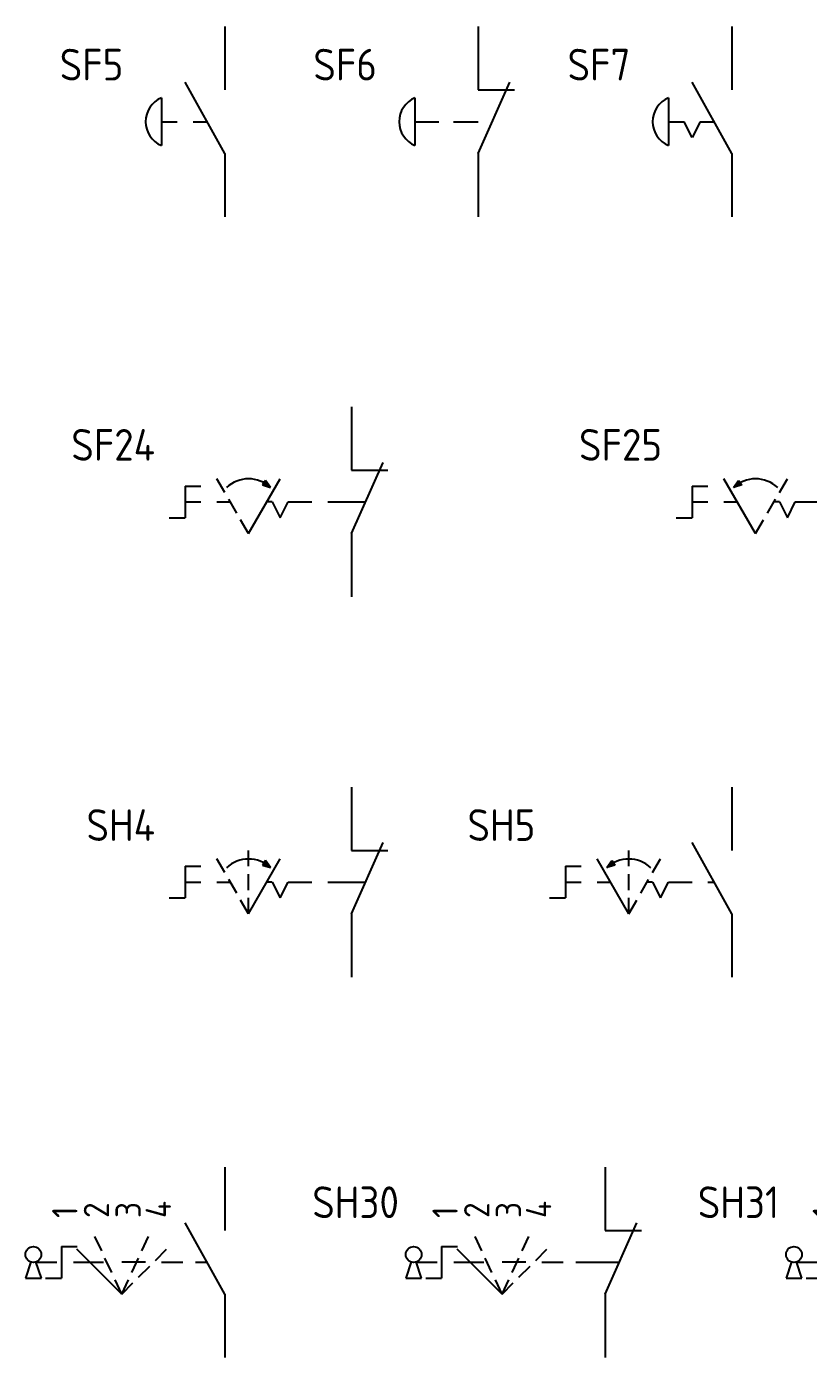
# Model space of a CAD drawing. Header units: millimetres. Extents: x 1746 to 2533, y 1027 to 2108.
# Drawn here: x 1834.4 to 1896, y 2002.5 to 2107.5 of the extents above; entities that cross this region are included whole.
import ezdxf
from ezdxf.enums import TextEntityAlignment as Align

# ---------------------------------------------------------------- set-up
doc = ezdxf.new("R2010")
doc.units = ezdxf.units.MM
for name, color, linetype in [('POS', 7, 'Continuous'), ('SYMS', 7, 'Continuous'), ('TAGS', 7, 'Continuous')]:
    doc.layers.add(name, color=color, linetype=linetype)
doc.styles.add('WD_IEC', font='isocp2.shx', dxfattribs={"width": 0.9, "height": 4})

# ---------------------------------------------------------------- blocks, each defined once
blk = doc.blocks.new('VPB11M')
for p, q in [((0, 7.5), (0, 2.5)), ((0, -2.5), (-3.125, 3.125)), ((-5, 1.875), (-5, -1.875)), ((-5, 0), (-3.75, 0)), ((-2.5, 0), (-1.38889, 0)), ((0, -2.5), (0, -7.5))]:
    blk.add_line(p, q)
blk.add_arc((-4.21875, 0), 2.03125, 112.6198649, 247.3801351)
at = {"style": 'WD_IEC'}
for tag, p in [('INST', (-8, 10.25)), ('LOC', (-8, 6.75)), ('TAG1', (-8, 3.25)), ('DESC1', (-8, -10.35)), ('DESC2', (-8, -13.85)), ('DESC3', (-8, -17.35))]:
    blk.add_attdef(tag, text='', height=2.5, dxfattribs=at).set_placement(p, align=Align.RIGHT)
at = {"style": 'WD_IEC', "flags": 1}
for tag, p, height in [('X2TERM01', (0, 7.5), 0.32), ('CONTACT', (0.5, 4.5), 1), ('COMMON', (1.75, 3.25), 1), ('X1LINK', (0, 0), 0.32), ('ASSYCODE', (1, -4), 1), ('FAMILY', (1, -5.5), 1), ('CATDESC', (1, -7), 1), ('X8TERM02', (0, -7.5), 0.32)]:
    blk.add_attdef(tag, p, '', height=height, dxfattribs=at)
at = {"style": 'WD_IEC'}
blk.add_attdef('TERM01', text='', height=2, rotation=90, dxfattribs=at).set_placement((-1, 7.5), align=Align.RIGHT)
at = {"style": 'WD_IEC', "flags": 9}
for tag, p in [('MFG', (-8.5, -0.25)), ('CAT', (-8.5, -2.75))]:
    blk.add_attdef(tag, text='', height=1.5, dxfattribs=at).set_placement(p, align=Align.RIGHT)
at = {"style": 'WD_IEC'}
blk.add_attdef('TERM02', (-1, -7.5), '', height=2, rotation=90, dxfattribs=at)
at = {"lineweight": 15, "style": 'WD_IEC'}
blk.add_attdef('XREF', text='', height=2.5, dxfattribs=at).set_placement((-8, -6.35), align=Align.RIGHT)
blk = doc.blocks.new('VPB12M')
for p, q in [((0, 7.5), (0, 2.5)), ((0, -2.5), (2.5, 3.125)), ((0, 2.5), (2.8678, 2.5)), ((-5, 1.875), (-5, -1.875)), ((-5, 0), (-3.125, 0)), ((-1.94444, 0), (0, 0)), ((0, -2.5), (0, -7.5))]:
    blk.add_line(p, q)
blk.add_arc((-4.21875, 0), 2.03125, 112.6198649, 247.3801351)
at = {"style": 'WD_IEC'}
for tag, p in [('INST', (-8, 10.25)), ('LOC', (-8, 6.75)), ('TAG1', (-8, 3.25)), ('DESC1', (-8, -10.35)), ('DESC2', (-8, -13.85)), ('DESC3', (-8, -17.35))]:
    blk.add_attdef(tag, text='', height=2.5, dxfattribs=at).set_placement(p, align=Align.RIGHT)
at = {"style": 'WD_IEC', "flags": 1}
for tag, p, height in [('X2TERM01', (0, 7.5), 0.32), ('CONTACT', (0.5, 4.5), 1), ('COMMON', (1.75, 3.25), 1), ('X1LINK', (1.5, 0), 0.32), ('ASSYCODE', (1, -4), 1), ('FAMILY', (1, -5.5), 1), ('CATDESC', (1, -7), 1), ('X8TERM02', (0, -7.5), 0.32)]:
    blk.add_attdef(tag, p, '', height=height, dxfattribs=at)
at = {"style": 'WD_IEC'}
blk.add_attdef('TERM01', text='', height=2, rotation=90, dxfattribs=at).set_placement((-1, 7.5), align=Align.RIGHT)
at = {"style": 'WD_IEC', "flags": 9}
for tag, p in [('MFG', (-8.5, -0.25)), ('CAT', (-8.5, -2.75))]:
    blk.add_attdef(tag, text='', height=1.5, dxfattribs=at).set_placement(p, align=Align.RIGHT)
at = {"style": 'WD_IEC'}
blk.add_attdef('TERM02', (-1, -7.5), '', height=2, rotation=90, dxfattribs=at)
at = {"lineweight": 15, "style": 'WD_IEC'}
blk.add_attdef('XREF', text='', height=2.5, dxfattribs=at).set_placement((-8, -6.35), align=Align.RIGHT)
blk = doc.blocks.new('VPB11ML')
for p, q in [((0, 7.5), (0, 2.5)), ((0, -2.5), (-3.125, 3.125)), ((-5, 1.875), (-5, -1.875)), ((-5, 0), (-3.75, 0)), ((-3.125, -1.25), (-3.75, 0)), ((-2.5, 0), (-3.125, -1.25)), ((-2.5, 0), (-1.38889, 0)), ((0, -2.5), (0, -7.5))]:
    blk.add_line(p, q)
blk.add_arc((-4.21875, 0), 2.03125, 112.6198649, 247.3801351)
at = {"style": 'WD_IEC'}
for tag, p in [('INST', (-8, 10.25)), ('LOC', (-8, 6.75)), ('TAG1', (-8, 3.25)), ('DESC1', (-8, -10.35)), ('DESC2', (-8, -13.85)), ('DESC3', (-8, -17.35))]:
    blk.add_attdef(tag, text='', height=2.5, dxfattribs=at).set_placement(p, align=Align.RIGHT)
at = {"style": 'WD_IEC', "flags": 1}
for tag, p, height in [('X2TERM01', (0, 7.5), 0.32), ('CONTACT', (0.5, 4.5), 1), ('COMMON', (1.75, 3.25), 1), ('X1LINK', (0, 0), 0.32), ('ASSYCODE', (1, -4), 1), ('FAMILY', (1, -5.5), 1), ('CATDESC', (1, -7), 1), ('X8TERM02', (0, -7.5), 0.32)]:
    blk.add_attdef(tag, p, '', height=height, dxfattribs=at)
at = {"style": 'WD_IEC'}
blk.add_attdef('TERM01', text='', height=2, rotation=90, dxfattribs=at).set_placement((-1, 7.5), align=Align.RIGHT)
at = {"style": 'WD_IEC', "flags": 9}
for tag, p in [('MFG', (-8.5, -0.25)), ('CAT', (-8.5, -2.75))]:
    blk.add_attdef(tag, text='', height=1.5, dxfattribs=at).set_placement(p, align=Align.RIGHT)
at = {"style": 'WD_IEC'}
blk.add_attdef('TERM02', (-1, -7.5), '', height=2, rotation=90, dxfattribs=at)
at = {"lineweight": 15, "style": 'WD_IEC'}
blk.add_attdef('XREF', text='', height=2.5, dxfattribs=at).set_placement((-8, -6.35), align=Align.RIGHT)
blk = doc.blocks.new('VSS122L')
for p, q in [((0, 7.5), (0, 2.5)), ((0, -2.5), (2.5, 3.12)), ((0, 2.5), (2.87, 2.5)), ((-13.12, 1.25), (-11.88, 1.25)), ((-13.12, 1.25), (-13.12, -1.25)), ((-10, 0.75), (-10.62, 1.83)), ((-8.12, -2.5), (-5.62, 1.83)), ((-6.78, 1.7), (-7.03, 1.35)), ((-7.03, 1.35), (-6.38, 1.14)), ((-6.38, 1.14), (-6.78, 1.7)), ((-13.12, 0), (-11.88, 0)), ((-10.62, 0), (-9.57, 0)), ((-9.06, -0.88), (-9.69, 0.21)), ((-6.25, 0), (-6.68, 0)), ((-6.25, 0), (-5.62, -1.25)), ((-5.62, -1.25), (-5, 0)), ((-5, 0), (-3.12, 0)), ((-1.88, 0), (1.11, 0)), ((-14.38, -1.25), (-13.12, -1.25)), ((-8.12, -2.5), (-8.75, -1.42)), ((0, -2.5), (0, -7.5))]:
    blk.add_line(p, q)
blk.add_arc((-8.12, -0.75), 2.57, 47.1045, 132.8955)
blk.add_solid([(-6.38, 1.14), (-6.78, 1.7), (-7.03, 1.35)])
at = {"style": 'WD_IEC'}
for tag, p in [('INST', (-15.5, 9.25)), ('LOC', (-15.5, 6.25)), ('TAG1', (-15.5, 3.25)), ('DESC1', (-15.5, -9.35)), ('DESC2', (-15.5, -12.35)), ('DESC3', (-15.5, -15.35))]:
    blk.add_attdef(tag, text='', height=2.5, dxfattribs=at).set_placement(p, align=Align.RIGHT)
at = {"style": 'WD_IEC', "flags": 8}
for tag, p in [('POS1', (-10.62, 3.5)), ('POS2', (-5.62, 3.5))]:
    blk.add_attdef(tag, text='', height=2, rotation=90, dxfattribs=at).set_placement(p, align=Align.MIDDLE_LEFT)
at = {"style": 'WD_IEC', "flags": 1}
for tag, p, height in [('X2TERM01', (0, 7.5), 0.32), ('CONTACT', (0.5, 4.5), 1), ('COMMON', (1.75, 3.25), 1), ('X1LINK', (1.5, 0), 0.32), ('X8TERM02', (0, -7.5), 0.32), ('ASSYCODE', (1, -9), 1), ('FAMILY', (1, -10.5), 1), ('CATDESC', (1, -12), 1)]:
    blk.add_attdef(tag, p, '', height=height, dxfattribs=at)
at = {"style": 'WD_IEC'}
blk.add_attdef('TERM01', text='', height=2, rotation=90, dxfattribs=at).set_placement((-1, 7.5), align=Align.RIGHT)
at = {"style": 'WD_IEC', "flags": 9}
for tag, p in [('MFG', (-16, -0.25)), ('CAT', (-16, -2.75))]:
    blk.add_attdef(tag, text='', height=1.5, dxfattribs=at).set_placement(p, align=Align.RIGHT)
at = {"style": 'WD_IEC'}
blk.add_attdef('TERM02', (-1, -7.5), '', height=2, rotation=90, dxfattribs=at)
at = {"lineweight": 15, "style": 'WD_IEC'}
blk.add_attdef('XREF', text='', height=2.5, dxfattribs=at).set_placement((-15.5, -6.35), align=Align.RIGHT)
blk.add_attdef('STATE', (1.25, -6.35), '', height=2.5, dxfattribs=at)
blk = doc.blocks.new('VSS112R')
for p, q in [((0, 7.5), (0, 2.5)), ((0, -2.5), (-3.12, 3.12)), ((-13.12, 1.25), (-11.88, 1.25)), ((-13.12, 1.25), (-13.12, -1.25)), ((-8.13, -2.5), (-10.62, 1.83)), ((-9.87, 1.14), (-9.47, 1.7)), ((-9.22, 1.35), (-9.87, 1.14)), ((-9.47, 1.7), (-9.22, 1.35)), ((-6.25, 0.75), (-5.62, 1.83)), ((-13.12, 0), (-11.88, 0)), ((-10.62, 0), (-9.57, 0)), ((-7.19, -0.88), (-6.56, 0.21)), ((-6.25, 0), (-6.68, 0)), ((-6.25, 0), (-5.62, -1.25)), ((-5.62, -1.25), (-5, 0)), ((-5, 0), (-3.12, 0)), ((-1.88, 0), (-1.39, 0)), ((-14.38, -1.25), (-13.12, -1.25)), ((-8.13, -2.5), (-7.5, -1.42)), ((0, -2.5), (0, -7.5))]:
    blk.add_line(p, q)
blk.add_arc((-8.13, -0.75), 2.57, 47.1045, 132.8955)
blk.add_solid([(-9.87, 1.14), (-9.47, 1.7), (-9.22, 1.35)])
at = {"style": 'WD_IEC'}
for tag, p in [('INST', (-15.5, 9.25)), ('LOC', (-15.5, 6.25)), ('TAG1', (-15.5, 3.25)), ('DESC1', (-15.5, -9.35)), ('DESC2', (-15.5, -12.35)), ('DESC3', (-15.5, -15.35))]:
    blk.add_attdef(tag, text='', height=2.5, dxfattribs=at).set_placement(p, align=Align.RIGHT)
at = {"style": 'WD_IEC', "flags": 8}
for tag, p in [('POS1', (-10.62, 3.5)), ('POS2', (-5.62, 3.5))]:
    blk.add_attdef(tag, text='', height=2, rotation=90, dxfattribs=at).set_placement(p, align=Align.MIDDLE_LEFT)
at = {"style": 'WD_IEC', "flags": 1}
for tag, p, height in [('X2TERM01', (0, 7.5), 0.32), ('CONTACT', (0.5, 4.5), 1), ('COMMON', (1.75, 3.25), 1), ('X1LINK', (0, 0), 0.32), ('X8TERM02', (0, -7.5), 0.32), ('ASSYCODE', (1, -9), 1), ('FAMILY', (1, -10.5), 1), ('CATDESC', (1, -12), 1)]:
    blk.add_attdef(tag, p, '', height=height, dxfattribs=at)
at = {"style": 'WD_IEC'}
blk.add_attdef('TERM01', text='', height=2, rotation=90, dxfattribs=at).set_placement((-1, 7.5), align=Align.RIGHT)
at = {"style": 'WD_IEC', "flags": 9}
for tag, p in [('MFG', (-16, -0.25)), ('CAT', (-16, -2.75))]:
    blk.add_attdef(tag, text='', height=1.5, dxfattribs=at).set_placement(p, align=Align.RIGHT)
at = {"style": 'WD_IEC'}
blk.add_attdef('TERM02', (-1, -7.5), '', height=2, rotation=90, dxfattribs=at)
at = {"lineweight": 15, "style": 'WD_IEC'}
blk.add_attdef('XREF', text='', height=2.5, dxfattribs=at).set_placement((-15.5, -6.35), align=Align.RIGHT)
blk.add_attdef('STATE', (1.25, -6.35), '', height=2.5, dxfattribs=at)
blk = doc.blocks.new('VSS123L')
for p, q in [((0, 7.5), (0, 2.5)), ((-8.12, 1.25), (-8.12, 2.5)), ((0, -2.5), (2.5, 3.12)), ((0, 2.5), (2.87, 2.5)), ((-13.12, 1.25), (-11.88, 1.25)), ((-13.12, 1.25), (-13.12, -1.25)), ((-10, 0.75), (-10.62, 1.83)), ((-8.12, -2.5), (-5.62, 1.83)), ((-6.78, 1.7), (-7.03, 1.35)), ((-7.03, 1.35), (-6.38, 1.14)), ((-6.38, 1.14), (-6.78, 1.7)), ((-13.12, 0), (-11.88, 0)), ((-10.62, 0), (-9.57, 0)), ((-9.06, -0.88), (-9.69, 0.21)), ((-8.12, -0.63), (-8.12, 0.62)), ((-6.25, 0), (-6.68, 0)), ((-6.25, 0), (-5.62, -1.25)), ((-5.62, -1.25), (-5, 0)), ((-5, 0), (-3.12, 0)), ((-1.88, 0), (1.11, 0)), ((-14.38, -1.25), (-13.12, -1.25)), ((-8.12, -2.5), (-8.75, -1.42)), ((-8.12, -2.5), (-8.12, -1.25)), ((0, -2.5), (0, -7.5))]:
    blk.add_line(p, q)
blk.add_arc((-8.12, -0.75), 2.57, 47.1045, 132.8955)
blk.add_solid([(-6.38, 1.14), (-6.78, 1.7), (-7.03, 1.35)])
at = {"style": 'WD_IEC'}
for tag, p in [('INST', (-15.5, 9.25)), ('LOC', (-15.5, 6.25)), ('TAG1', (-15.5, 3.25)), ('DESC1', (-15.5, -9.35)), ('DESC2', (-15.5, -12.35)), ('DESC3', (-15.5, -15.35))]:
    blk.add_attdef(tag, text='', height=2.5, dxfattribs=at).set_placement(p, align=Align.RIGHT)
at = {"style": 'WD_IEC', "flags": 8}
for tag, p in [('POS1', (-10.62, 3.5)), ('POS2', (-8.12, 3.5)), ('POS3', (-5.62, 3.5))]:
    blk.add_attdef(tag, text='', height=2, rotation=90, dxfattribs=at).set_placement(p, align=Align.MIDDLE_LEFT)
at = {"style": 'WD_IEC', "flags": 1}
for tag, p, height in [('X2TERM01', (0, 7.5), 0.32), ('CONTACT', (0.5, 4.5), 1), ('COMMON', (1.75, 3.25), 1), ('X1LINK', (1.5, 0), 0.32), ('X8TERM02', (0, -7.5), 0.32), ('ASSYCODE', (1, -9), 1), ('FAMILY', (1, -10.5), 1), ('CATDESC', (1, -12), 1)]:
    blk.add_attdef(tag, p, '', height=height, dxfattribs=at)
at = {"style": 'WD_IEC'}
blk.add_attdef('TERM01', text='', height=2, rotation=90, dxfattribs=at).set_placement((-1, 7.5), align=Align.RIGHT)
at = {"style": 'WD_IEC', "flags": 9}
for tag, p in [('MFG', (-16, -0.25)), ('CAT', (-16, -2.75))]:
    blk.add_attdef(tag, text='', height=1.5, dxfattribs=at).set_placement(p, align=Align.RIGHT)
at = {"style": 'WD_IEC'}
blk.add_attdef('TERM02', (-1, -7.5), '', height=2, rotation=90, dxfattribs=at)
at = {"lineweight": 15, "style": 'WD_IEC'}
blk.add_attdef('XREF', text='', height=2.5, dxfattribs=at).set_placement((-15.5, -6.35), align=Align.RIGHT)
blk.add_attdef('STATE', (1.25, -6.35), '', height=2.5, dxfattribs=at)
blk = doc.blocks.new('VSS113R')
for p, q in [((0, 7.5), (0, 2.5)), ((-8.13, 1.25), (-8.13, 2.5)), ((0, -2.5), (-3.12, 3.12)), ((-13.12, 1.25), (-11.88, 1.25)), ((-13.12, 1.25), (-13.12, -1.25)), ((-8.13, -2.5), (-10.62, 1.83)), ((-9.87, 1.14), (-9.47, 1.7)), ((-9.22, 1.35), (-9.87, 1.14)), ((-9.47, 1.7), (-9.22, 1.35)), ((-6.25, 0.75), (-5.62, 1.83)), ((-13.12, 0), (-11.88, 0)), ((-10.62, 0), (-9.57, 0)), ((-8.13, -0.63), (-8.13, 0.62)), ((-7.19, -0.88), (-6.56, 0.21)), ((-6.25, 0), (-6.68, 0)), ((-6.25, 0), (-5.62, -1.25)), ((-5.62, -1.25), (-5, 0)), ((-5, 0), (-3.12, 0)), ((-1.88, 0), (-1.39, 0)), ((-14.38, -1.25), (-13.12, -1.25)), ((-8.13, -2.5), (-8.13, -1.25)), ((-8.13, -2.5), (-7.5, -1.42)), ((0, -2.5), (0, -7.5))]:
    blk.add_line(p, q)
blk.add_arc((-8.13, -0.75), 2.57, 47.1045, 132.8955)
blk.add_solid([(-9.87, 1.14), (-9.47, 1.7), (-9.22, 1.35)])
at = {"style": 'WD_IEC'}
for tag, p in [('INST', (-15.5, 9.25)), ('LOC', (-15.5, 6.25)), ('TAG1', (-15.5, 3.25)), ('DESC1', (-15.5, -9.35)), ('DESC2', (-15.5, -12.35)), ('DESC3', (-15.5, -15.35))]:
    blk.add_attdef(tag, text='', height=2.5, dxfattribs=at).set_placement(p, align=Align.RIGHT)
at = {"style": 'WD_IEC', "flags": 8}
for tag, p in [('POS1', (-10.62, 3.5)), ('POS2', (-8.13, 3.5)), ('POS3', (-5.62, 3.5))]:
    blk.add_attdef(tag, text='', height=2, rotation=90, dxfattribs=at).set_placement(p, align=Align.MIDDLE_LEFT)
at = {"style": 'WD_IEC', "flags": 1}
for tag, p, height in [('X2TERM01', (0, 7.5), 0.32), ('CONTACT', (0.5, 4.5), 1), ('COMMON', (1.75, 3.25), 1), ('X1LINK', (0, 0), 0.32), ('X8TERM02', (0, -7.5), 0.32), ('ASSYCODE', (1, -9), 1), ('FAMILY', (1, -10.5), 1), ('CATDESC', (1, -12), 1)]:
    blk.add_attdef(tag, p, '', height=height, dxfattribs=at)
at = {"style": 'WD_IEC'}
blk.add_attdef('TERM01', text='', height=2, rotation=90, dxfattribs=at).set_placement((-1, 7.5), align=Align.RIGHT)
at = {"style": 'WD_IEC', "flags": 9}
for tag, p in [('MFG', (-16, -0.25)), ('CAT', (-16, -2.75))]:
    blk.add_attdef(tag, text='', height=1.5, dxfattribs=at).set_placement(p, align=Align.RIGHT)
at = {"style": 'WD_IEC'}
blk.add_attdef('TERM02', (-1, -7.5), '', height=2, rotation=90, dxfattribs=at)
at = {"lineweight": 15, "style": 'WD_IEC'}
blk.add_attdef('XREF', text='', height=2.5, dxfattribs=at).set_placement((-15.5, -6.35), align=Align.RIGHT)
blk.add_attdef('STATE', (1.25, -6.35), '', height=2.5, dxfattribs=at)
blk = doc.blocks.new('VSS11S46')
for p, q in [((0, 7.5), (0, 2.5)), ((0, -2.5), (-3.12, 3.12)), ((-12.89, 1.25), (-11.64, 1.25)), ((-12.89, 1.25), (-12.89, -1.25)), ((-9.71, 0.9), (-10.24, 2.03)), ((-6.54, 0.9), (-6.01, 2.03)), ((-15.29, 0.03), (-15.72, -1.25)), ((-14.47, -1.25), (-14.9, 0.03)), ((-11.93, 0), (-9.57, 0)), ((-8.12, -2.5), (-11.66, 1.04)), ((-8.92, -0.8), (-9.45, 0.33)), ((-6.25, 0), (-8.12, 0)), ((-7.33, -0.8), (-6.8, 0.33)), ((-5.47, 0.15), (-4.59, 1.04)), ((-5, 0), (-3.31, 0)), ((-2.31, 0), (-1.39, 0)), ((-14.89, 0), (-13.24, 0)), ((-6.8, -1.17), (-5.92, -0.29)), ((-15.72, -1.25), (-14.47, -1.25)), ((-14.14, -1.25), (-12.89, -1.25)), ((-8.12, -2.5), (-8.65, -1.37)), ((-8.12, -2.5), (-7.6, -1.37)), ((-8.12, -2.5), (-7.24, -1.62)), ((0, -2.5), (0, -7.5))]:
    blk.add_line(p, q)
blk.add_circle((-15.1, 0.62), 0.625)
at = {"style": 'WD_IEC'}
for tag, p in [('INST', (-16.26, 9.49)), ('LOC', (-16.26, 6.49)), ('TAG1', (-16.26, 3.49)), ('DESC1', (-16.26, -9.62)), ('DESC2', (-16.26, -12.62)), ('DESC3', (-16.26, -15.62))]:
    blk.add_attdef(tag, text='', height=2.5, dxfattribs=at).set_placement(p, align=Align.RIGHT)
at = {"style": 'WD_IEC', "flags": 8}
for tag, p in [('POS1', (-12.62, 3.5)), ('POS2', (-10.12, 3.5)), ('POS3', (-7.62, 3.5)), ('POS4', (-5.24, 3.5))]:
    blk.add_attdef(tag, text='', height=2, rotation=90, dxfattribs=at).set_placement(p, align=Align.MIDDLE_LEFT)
at = {"style": 'WD_IEC', "flags": 1}
for tag, p, height in [('X2TERM01', (0, 7.5), 0.32), ('CONTACT', (0.75, 3.89), 1), ('COMMON', (2, 2.64), 1), ('MFG', (-20.2, 0.06), 1.5), ('X1LINK', (0, 0), 0.32), ('CAT', (-20.2, -2.51), 1.5), ('ASSYCODE', (1, -3.5), 1), ('FAMILY', (1, -5), 1), ('CATDESC', (1, -6.5), 1), ('X8TERM02', (0, -7.5), 0.32)]:
    blk.add_attdef(tag, p, '', height=height, dxfattribs=at)
at = {"style": 'WD_IEC'}
blk.add_attdef('TERM01', text='', height=2, rotation=90, dxfattribs=at).set_placement((-1, 7.5), align=Align.RIGHT)
blk.add_attdef('TERM02', (-1.1, -7.8), '', height=2, rotation=90, dxfattribs=at)
at = {"lineweight": 15, "style": 'WD_IEC'}
blk.add_attdef('XREF', text='', height=2.5, dxfattribs=at).set_placement((-16.26, -6.62), align=Align.RIGHT)
blk = doc.blocks.new('VSS12S46')
for p, q in [((0, 7.5), (0, 2.5)), ((0, -2.5), (2.5, 3.12)), ((0, 2.5), (2.87, 2.5)), ((-12.89, 1.25), (-11.64, 1.25)), ((-12.89, 1.25), (-12.89, -1.25)), ((-9.71, 0.9), (-10.24, 2.03)), ((-6.54, 0.9), (-6.01, 2.03)), ((-15.29, 0.03), (-15.72, -1.25)), ((-14.47, -1.25), (-14.9, 0.03)), ((-11.93, 0), (-9.57, 0)), ((-8.12, -2.5), (-11.66, 1.04)), ((-8.92, -0.8), (-9.45, 0.33)), ((-6.25, 0), (-8.12, 0)), ((-7.33, -0.8), (-6.8, 0.33)), ((-5.47, 0.15), (-4.59, 1.04)), ((-5, 0), (-3.31, 0)), ((-2.31, 0), (1.11, 0)), ((-14.89, 0), (-13.24, 0)), ((-6.8, -1.17), (-5.92, -0.29)), ((-15.72, -1.25), (-14.47, -1.25)), ((-14.14, -1.25), (-12.89, -1.25)), ((-8.12, -2.5), (-8.65, -1.37)), ((-8.12, -2.5), (-7.6, -1.37)), ((-8.12, -2.5), (-7.24, -1.62)), ((0, -2.5), (0, -7.5))]:
    blk.add_line(p, q)
blk.add_circle((-15.1, 0.62), 0.625)
at = {"style": 'WD_IEC'}
for tag, p in [('INST', (-16.26, 9.49)), ('LOC', (-16.26, 6.49)), ('TAG1', (-16.26, 3.49)), ('DESC1', (-16.26, -9.62)), ('DESC2', (-16.26, -12.62)), ('DESC3', (-16.26, -15.62))]:
    blk.add_attdef(tag, text='', height=2.5, dxfattribs=at).set_placement(p, align=Align.RIGHT)
at = {"style": 'WD_IEC', "flags": 8}
for tag, p in [('POS1', (-12.62, 3.5)), ('POS2', (-10.12, 3.5)), ('POS3', (-7.62, 3.5)), ('POS4', (-5.24, 3.5))]:
    blk.add_attdef(tag, text='', height=2, rotation=90, dxfattribs=at).set_placement(p, align=Align.MIDDLE_LEFT)
at = {"style": 'WD_IEC', "flags": 1}
for tag, p, height in [('X2TERM01', (0, 7.5), 0.32), ('CONTACT', (0.75, 3.89), 1), ('COMMON', (2, 2.64), 1), ('MFG', (-20.2, 0.06), 1.5), ('X1LINK', (1.96, 0), 0.32), ('CAT', (-20.2, -2.51), 1.5), ('ASSYCODE', (1, -3.5), 1), ('FAMILY', (1, -5), 1), ('CATDESC', (1, -6.5), 1), ('X8TERM02', (0, -7.5), 0.32)]:
    blk.add_attdef(tag, p, '', height=height, dxfattribs=at)
at = {"style": 'WD_IEC'}
blk.add_attdef('TERM01', text='', height=2, rotation=90, dxfattribs=at).set_placement((-1, 7.5), align=Align.RIGHT)
blk.add_attdef('TERM02', (-1.1, -7.8), '', height=2, rotation=90, dxfattribs=at)
at = {"lineweight": 15, "style": 'WD_IEC'}
blk.add_attdef('XREF', text='', height=2.5, dxfattribs=at).set_placement((-16.26, -6.62), align=Align.RIGHT)
blk = doc.blocks.new('VSS11S49')
for p, q in [((0, 7.5), (0, 2.5)), ((0, -2.5), (-3.12, 3.12)), ((-12.89, 1.25), (-11.64, 1.25)), ((-12.89, 1.25), (-12.89, -1.25)), ((-9.71, 0.9), (-10.24, 2.03)), ((-6.54, 0.9), (-6.01, 2.03)), ((-15.29, 0.03), (-15.72, -1.25)), ((-14.47, -1.25), (-14.9, 0.03)), ((-11.93, 0), (-9.57, 0)), ((-8.12, -2.5), (-11.66, 1.04)), ((-8.92, -0.8), (-9.45, 0.33)), ((-6.25, 0), (-8.12, 0)), ((-7.33, -0.8), (-6.8, 0.33)), ((-5.47, 0.15), (-4.59, 1.04)), ((-3.79, 0), (-5.46, 0)), ((-3.79, 0), (-3.17, -1.25)), ((-3.17, -1.25), (-2.54, 0)), ((-2.54, 0), (-1.39, 0)), ((-14.89, 0), (-13.24, 0)), ((-6.8, -1.17), (-5.92, -0.29)), ((-15.72, -1.25), (-14.47, -1.25)), ((-14.14, -1.25), (-12.89, -1.25)), ((-8.12, -2.5), (-8.65, -1.37)), ((-8.12, -2.5), (-7.6, -1.37)), ((-8.12, -2.5), (-7.24, -1.62)), ((0, -2.5), (0, -7.5))]:
    blk.add_line(p, q)
blk.add_circle((-15.1, 0.62), 0.625)
at = {"style": 'WD_IEC'}
for tag, p in [('INST', (-16.26, 9.49)), ('LOC', (-16.26, 6.49)), ('TAG1', (-16.26, 3.49)), ('DESC1', (-16.26, -9.62)), ('DESC2', (-16.26, -12.62)), ('DESC3', (-16.26, -15.62))]:
    blk.add_attdef(tag, text='', height=2.5, dxfattribs=at).set_placement(p, align=Align.RIGHT)
at = {"style": 'WD_IEC', "flags": 8}
for tag, p in [('POS1', (-12.62, 3.5)), ('POS2', (-10.12, 3.5)), ('POS3', (-7.62, 3.5)), ('POS4', (-5.24, 3.5))]:
    blk.add_attdef(tag, text='', height=2, rotation=90, dxfattribs=at).set_placement(p, align=Align.MIDDLE_LEFT)
at = {"style": 'WD_IEC', "flags": 1}
for tag, p, height in [('X2TERM01', (0, 7.5), 0.32), ('CONTACT', (0.75, 3.89), 1), ('COMMON', (2, 2.64), 1), ('MFG', (-20.2, 0.06), 1.5), ('X1LINK', (0, 0), 0.32), ('CAT', (-20.2, -2.51), 1.5), ('ASSYCODE', (1, -3.5), 1), ('FAMILY', (1, -5), 1), ('CATDESC', (1, -6.5), 1), ('X8TERM02', (0, -7.5), 0.32)]:
    blk.add_attdef(tag, p, '', height=height, dxfattribs=at)
at = {"style": 'WD_IEC'}
blk.add_attdef('TERM01', text='', height=2, rotation=90, dxfattribs=at).set_placement((-1, 7.5), align=Align.RIGHT)
blk.add_attdef('TERM02', (-1.1, -7.8), '', height=2, rotation=90, dxfattribs=at)
at = {"lineweight": 15, "style": 'WD_IEC'}
blk.add_attdef('XREF', text='', height=2.5, dxfattribs=at).set_placement((-16.26, -6.62), align=Align.RIGHT)

msp = doc.modelspace()

# ---------------------------------------------------------------- block references
at = {"layer": 'SYMS'}
ref = msp.add_blockref('VPB11M', (1850, 2100), dxfattribs=at)
ref.add_attrib('TAG1', 'SF5', dxfattribs={"layer": 'TAGS', "height": 2.5, "style": 'WD_IEC'}).set_placement((1842, 2103.25), align=Align.RIGHT)
ref = msp.add_blockref('VPB12M', (1870, 2100), dxfattribs=at)
ref.add_attrib('TAG1', 'SF6', dxfattribs={"layer": 'TAGS', "height": 2.5, "style": 'WD_IEC'}).set_placement((1862, 2103.25), align=Align.RIGHT)
ref = msp.add_blockref('VPB11ML', (1890, 2100), dxfattribs=at)
ref.add_attrib('TAG1', 'SF7', dxfattribs={"layer": 'TAGS', "height": 2.5, "style": 'WD_IEC'}).set_placement((1882, 2103.25), align=Align.RIGHT)
ref = msp.add_blockref('VSS122L', (1860, 2070), dxfattribs=at)
ref.add_attrib('TAG1', 'SF24', dxfattribs={"layer": 'TAGS', "height": 2.5, "style": 'WD_IEC'}).set_placement((1844.5, 2073.25), align=Align.RIGHT)
ref = msp.add_blockref('VSS112R', (1900, 2070), dxfattribs=at)
ref.add_attrib('TAG1', 'SF25', dxfattribs={"layer": 'TAGS', "height": 2.5, "style": 'WD_IEC'}).set_placement((1884.5, 2073.25), align=Align.RIGHT)
ref = msp.add_blockref('VSS123L', (1860, 2040), dxfattribs=at)
ref.add_attrib('TAG1', 'SH4', dxfattribs={"layer": 'TAGS', "height": 2.5, "style": 'WD_IEC'}).set_placement((1844.5, 2043.25), align=Align.RIGHT)
ref = msp.add_blockref('VSS113R', (1890, 2040), dxfattribs=at)
ref.add_attrib('TAG1', 'SH5', dxfattribs={"layer": 'TAGS', "height": 2.5, "style": 'WD_IEC'}).set_placement((1874.5, 2043.25), align=Align.RIGHT)
ref = msp.add_blockref('VSS11S46', (1850, 2010), dxfattribs=at)
ref.add_attrib('POS4', '4', dxfattribs={"layer": 'POS', "height": 2, "rotation": 90, "style": 'WD_IEC', "flags": 8}).set_placement((1844.76, 2013.5), align=Align.MIDDLE_LEFT)
ref.add_attrib('POS1', '1', dxfattribs={"layer": 'POS', "height": 2, "rotation": 90, "style": 'WD_IEC', "flags": 8}).set_placement((1837.38, 2013.5), align=Align.MIDDLE_LEFT)
ref.add_attrib('POS2', '2', dxfattribs={"layer": 'POS', "height": 2, "rotation": 90, "style": 'WD_IEC', "flags": 8}).set_placement((1839.88, 2013.5), align=Align.MIDDLE_LEFT)
ref.add_attrib('POS3', '3', dxfattribs={"layer": 'POS', "height": 2, "rotation": 90, "style": 'WD_IEC', "flags": 8}).set_placement((1842.38, 2013.5), align=Align.MIDDLE_LEFT)
ref.add_attrib('TAG1', 'SH29', dxfattribs={"layer": 'TAGS', "height": 2.5, "style": 'WD_IEC'}).set_placement((1833.74, 2013.49), align=Align.RIGHT)
ref = msp.add_blockref('VSS12S46', (1880, 2010), dxfattribs=at)
ref.add_attrib('POS4', '4', dxfattribs={"layer": 'POS', "height": 2, "rotation": 90, "style": 'WD_IEC', "flags": 8}).set_placement((1874.76, 2013.5), align=Align.MIDDLE_LEFT)
ref.add_attrib('POS1', '1', dxfattribs={"layer": 'POS', "height": 2, "rotation": 90, "style": 'WD_IEC', "flags": 8}).set_placement((1867.38, 2013.5), align=Align.MIDDLE_LEFT)
ref.add_attrib('POS2', '2', dxfattribs={"layer": 'POS', "height": 2, "rotation": 90, "style": 'WD_IEC', "flags": 8}).set_placement((1869.88, 2013.5), align=Align.MIDDLE_LEFT)
ref.add_attrib('POS3', '3', dxfattribs={"layer": 'POS', "height": 2, "rotation": 90, "style": 'WD_IEC', "flags": 8}).set_placement((1872.38, 2013.5), align=Align.MIDDLE_LEFT)
ref.add_attrib('TAG1', 'SH30', dxfattribs={"layer": 'TAGS', "height": 2.5, "style": 'WD_IEC'}).set_placement((1863.74, 2013.49), align=Align.RIGHT)
ref = msp.add_blockref('VSS11S49', (1910, 2010), dxfattribs=at)
ref.add_attrib('POS4', '4', dxfattribs={"layer": 'POS', "height": 2, "rotation": 90, "style": 'WD_IEC', "flags": 8}).set_placement((1904.76, 2013.5), align=Align.MIDDLE_LEFT)
ref.add_attrib('POS1', '1', dxfattribs={"layer": 'POS', "height": 2, "rotation": 90, "style": 'WD_IEC', "flags": 8}).set_placement((1897.38, 2013.5), align=Align.MIDDLE_LEFT)
ref.add_attrib('POS2', '2', dxfattribs={"layer": 'POS', "height": 2, "rotation": 90, "style": 'WD_IEC', "flags": 8}).set_placement((1899.88, 2013.5), align=Align.MIDDLE_LEFT)
ref.add_attrib('POS3', '3', dxfattribs={"layer": 'POS', "height": 2, "rotation": 90, "style": 'WD_IEC', "flags": 8}).set_placement((1902.38, 2013.5), align=Align.MIDDLE_LEFT)
ref.add_attrib('TAG1', 'SH31', dxfattribs={"layer": 'TAGS', "height": 2.5, "style": 'WD_IEC'}).set_placement((1893.74, 2013.49), align=Align.RIGHT)

doc.saveas('drawing.dxf')
